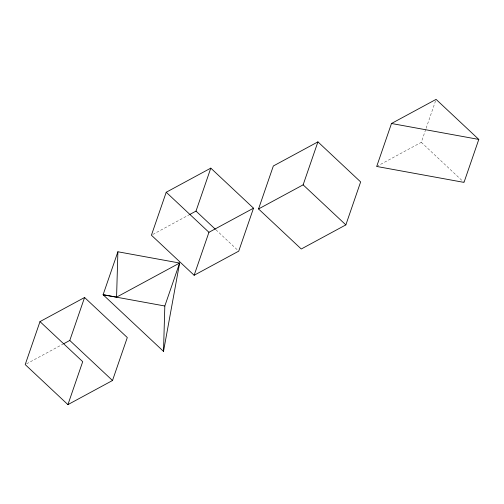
<?xml version="1.0" encoding="UTF-8"?>
<svg xmlns="http://www.w3.org/2000/svg" width="504" height="504" viewBox="0 0 504 504"><rect width="100%" height="100%" fill="white"/><g stroke="black" fill="none" stroke-linecap="round" stroke-linejoin="round"><path stroke-width="0.38" stroke-dasharray="2.52 1.89" d="M376.702 166.459L421.287 142.342L425.874 129.005M426.132 128.268L435.569 100.857M152.794 234.48L189.145 214.811M26.573 363.838L62.924 344.169M421.287 142.342L463.434 181.856M215.939 229.792L237.586 250.085"/><path stroke-width="0.76" d="M163.51 351.376L164.827 306.004L103.1 294.739L116.575 297.146L117.892 251.773L179.626 263.038L163.51 351.376L103.1 294.739L117.892 251.773M39.992 321.609L25.2 364.575L67.92 404.624L112.505 380.507L127.298 337.541L84.578 297.492L39.992 321.609L82.713 361.658L67.92 404.624M63.611 343.797L69.785 340.458L84.578 297.492M166.219 192.251L151.421 235.217L194.141 275.266L238.726 251.149L253.518 208.183L210.798 168.134L166.219 192.251L208.939 232.3L194.141 275.266M189.832 214.439L196.006 211.1L210.798 168.134M164.827 306.004L179.626 263.038L116.575 297.146M258.546 208.952L273.338 165.986L317.923 141.87L360.644 181.919L345.851 224.885L301.266 249.001L258.546 208.952L303.131 184.842L317.923 141.87M391.495 123.493L376.702 166.459L464.008 182.391L478.8 139.425L436.08 99.376L391.495 123.493L478.8 139.425M208.939 232.3L253.518 208.183M303.131 184.842L345.851 224.885M196.006 211.1L215.372 229.257M69.785 340.458L112.505 380.507"/></g></svg>
